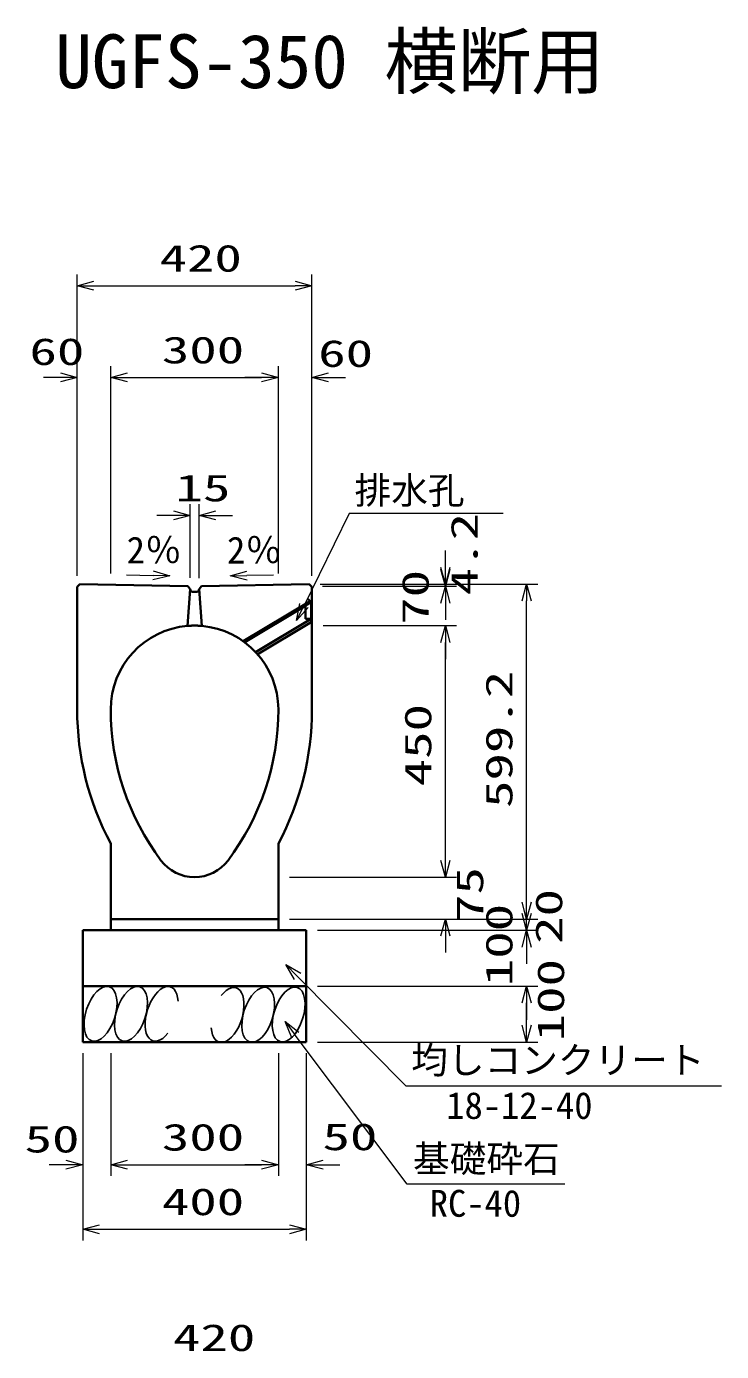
# Model space of a CAD drawing. Units: millimetres on the paper. Extents: x 15 to 1219, y 8 to 859.
# Drawn here: x 580.2 to 642.4, y 496.2 to 614.7 of the extents above; entities that cross this region are included whole.
import ezdxf
from ezdxf.enums import TextEntityAlignment as Align

# ---------------------------------------------------------------- set-up
doc = ezdxf.new("R2010")
doc.units = ezdxf.units.MM
doc.linetypes.add('DASHED', pattern=[7.5, 6, -1.5])
for name, color, linetype, lineweight in [('D-STR-DIM（寸法）', 7, 'Continuous', 13), ('D-STR-HTXT(均しCON-旗)', 7, 'Continuous', 13), ('D-STR-HTXT(基礎砕石-旗)', 7, 'Continuous', 13), ('D-STR-HTXT（WS-旗）', 7, 'Continuous', 13), ('D-STR-STRF(グリ)', 7, 'Continuous', 25), ('D-STR（構造物WS）', 1, 'Continuous', 35), ('D-STR（構造物）', 1, 'Continuous', 35)]:
    doc.layers.add(name, color=color, linetype=linetype, lineweight=lineweight)
doc.layers.add('D-STR-TXT(文字)', color=7, linetype='Continuous')
doc.styles.add('ＭＳ ゴシック', font='')
doc.styles.get('ＭＳ ゴシック').set_extended_font_data('MS Gothic')

# ---------------------------------------------------------------- blocks, each defined once
blk = doc.blocks.new('_Open30')
at = {"color": 7, "linetype": 'Continuous', "lineweight": 13}
for p, q in [((-1, 0.2679), (0, 0)), ((0, 0), (-1, -0.2679)), ((0, 0), (-1, 0))]:
    blk.add_line(p, q, dxfattribs=at)

msp = doc.modelspace()

# ---------------------------------------------------------------- linework, layer by layer
at = {"layer": 'D-STR-DIM（寸法）'}
for p, q in [((584.769, 584.29), (584.769, 592.498)), ((586.269, 591.498), (604.269, 591.498)), ((605.769, 584.29), (605.769, 592.498)), ((584.769, 565.557), (584.769, 584.29)), ((587.769, 565.747), (587.769, 584.29)), ((587.769, 565.747), (587.769, 584.29)), ((602.769, 565.752), (602.769, 584.29)), ((602.769, 565.752), (602.769, 584.29)), ((605.769, 565.557), (605.769, 584.29)), ((583.269, 583.29), (581.769, 583.29)), ((589.269, 583.29), (590.769, 583.29)), ((589.269, 583.29), (601.269, 583.29)), ((601.269, 583.29), (599.769, 583.29)), ((607.269, 583.29), (608.769, 583.29)), ((594.887, 565.357), (594.887, 571.95)), ((595.678, 565.341), (595.678, 571.95)), ((593.387, 570.95), (591.887, 570.95)), ((597.178, 570.95), (598.678, 570.95)), ((617.711, 566.302), (617.711, 567.802)), ((617.711, 566.11), (617.711, 567.61)), ((589.196, 565.634), (591.557, 565.586)), ((602.325, 565.616), (599.964, 565.569)), ((606.519, 564.802), (618.711, 564.802)), ((606.715, 564.61), (618.711, 564.61)), ((606.715, 564.61), (618.711, 564.61)), ((607.519, 564.802), (625.971, 564.802)), ((617.711, 563.11), (617.711, 561.61)), ((624.971, 536.347), (624.971, 563.302)), ((606.769, 561.097), (618.711, 561.097)), ((606.769, 561.097), (618.711, 561.097)), ((617.711, 540.097), (617.711, 559.597)), ((617.711, 559.597), (617.711, 558.097)), ((617.711, 540.097), (617.711, 541.597)), ((603.769, 538.597), (618.711, 538.597)), ((603.769, 538.597), (618.711, 538.597)), ((624.971, 536.347), (624.971, 537.847)), ((624.971, 535.347), (624.971, 536.847)), ((603.769, 534.847), (625.971, 534.847)), ((603.769, 534.847), (618.711, 534.847)), ((603.769, 534.847), (625.971, 534.847)), ((606.269, 533.847), (625.971, 533.847)), ((606.269, 533.847), (625.971, 533.847)), ((617.711, 533.347), (617.711, 531.847)), ((624.971, 532.347), (624.971, 530.847)), ((606.269, 528.847), (625.971, 528.847)), ((606.269, 528.847), (625.971, 528.847)), ((624.971, 527.347), (624.971, 525.847)), ((624.971, 525.347), (624.971, 527.347)), ((606.269, 523.847), (625.971, 523.847)), ((585.269, 522.847), (585.269, 511.88)), ((587.769, 522.847), (587.769, 511.88)), ((587.769, 522.847), (587.769, 511.88)), ((602.769, 522.847), (602.769, 511.88)), ((602.769, 522.847), (602.769, 511.88)), ((605.269, 522.847), (605.269, 511.88)), ((583.769, 512.88), (582.269, 512.88)), ((589.269, 512.88), (590.769, 512.88)), ((589.269, 512.88), (601.269, 512.88)), ((601.269, 512.88), (599.769, 512.88)), ((606.769, 512.88), (608.269, 512.88)), ((585.269, 511.88), (585.269, 506.107)), ((605.269, 511.88), (605.269, 506.107)), ((586.769, 507.107), (603.769, 507.107))]:
    msp.add_line(p, q, dxfattribs=at)
at = {"layer": 'D-STR-HTXT(均しCON-旗)'}
msp.add_lwpolyline([(642.416, 519.9), (614.209, 519.9), (604.486, 529.717)], dxfattribs=at)
at = {"layer": 'D-STR-HTXT(基礎砕石-旗)'}
msp.add_lwpolyline([(628.39, 511.15), (614.287, 511.15), (604.283, 524.476)], dxfattribs=at)
at = {"layer": 'D-STR-HTXT（WS-旗）'}
msp.add_lwpolyline([(622.896, 571.112), (609.107, 571.112), (605.066, 562.901)], dxfattribs=at)
at = {"layer": 'D-STR-STRF(グリ)'}
for centre, major_axis in [((586.863, 526.371), (0.79, 2.421)), ((589.585, 526.371), (0.79, 2.421)), ((600.973, 526.29), (-0.771, -2.427)), ((603.694, 526.311), (-0.771, -2.427))]:
    msp.add_ellipse(centre, major_axis=major_axis, ratio=0.5139, dxfattribs=at)
for centre, major_axis in [((592.325, 526.371), (0.79, 2.421)), ((598.232, 526.268), (-0.771, -2.427))]:
    msp.add_ellipse(centre, major_axis=major_axis, ratio=0.5139, start_param=5.3575563, end_param=10.3750652, dxfattribs=at)
at = {"layer": 'D-STR（構造物WS）'}
for p, q in [((605.611, 563.29), (599.628, 559.701)), ((605.194, 562.907), (605.694, 563.207)), ((605.694, 563.207), (605.446, 563.455)), ((605.694, 561.407), (605.694, 563.207)), ((599.759, 559.604), (605.194, 562.865)), ((605.194, 561.707), (605.194, 562.907)), ((605.694, 561.707), (600.735, 558.732)), ((600.864, 558.518), (605.694, 561.416)), ((605.694, 561.707), (605.194, 561.707)), ((605.39, 561.232), (605.694, 561.407))]:
    msp.add_line(p, q, dxfattribs=at)
at = {"layer": 'D-STR（構造物）'}
for p, q in [((585.019, 564.802), (584.769, 564.557)), ((584.769, 564.557), (584.769, 553.597)), ((594.658, 564.609), (585.019, 564.802)), ((594.887, 564.357), (594.644, 561.071)), ((594.887, 564.357), (594.658, 564.609)), ((595.908, 564.61), (595.677, 564.357)), ((595.677, 564.357), (595.926, 561.068)), ((595.908, 564.61), (605.519, 564.802)), ((605.519, 564.802), (605.769, 564.557)), ((605.769, 553.621), (605.769, 564.557)), ((595.137, 564.107), (595.269, 564.107)), ((595.427, 564.107), (595.269, 564.107)), ((587.769, 533.847), (587.769, 541.597)), ((602.769, 533.847), (602.769, 541.597)), ((587.769, 534.847), (602.769, 534.847)), ((585.269, 533.847), (605.269, 533.847)), ((585.269, 523.847), (585.269, 533.847)), ((605.269, 523.847), (605.269, 533.847)), ((585.269, 528.847), (605.269, 528.847)), ((585.269, 523.847), (605.269, 523.847))]:
    msp.add_line(p, q, dxfattribs=at)
for centre, radius, start, end in [((595.137, 564.357), 0.25, 180, 270), ((595.427, 564.357), 0.25, 270, 0), ((595.269, 553.597), 7.5, 94.78021, 180), ((595.269, 553.597), 7.5, 0.1851, 84.9722), ((610.269, 553.597), 25.5, 180, 208.07251), ((610.269, 553.597), 22.5, 180, 216.8699), ((580.269, 553.597), 22.5, 323.1301, 0), ((580.269, 553.597), 25.5, 331.92744, 0), ((595.269, 542.347), 3.75, 216.8699, 323.1301)]:
    msp.add_arc(centre, radius, start, end, dxfattribs=at)
at = {"layer": 'D-STR（構造物）', "linetype": 'DASHED'}
msp.add_arc((595.27, 553.58), 7.516, 84.99431, 94.78232, dxfattribs=at)

# ---------------------------------------------------------------- block references
at = {"layer": 'D-STR-DIM（寸法）', "xscale": 1.5, "yscale": 1.5}
for p, rotation in [((584.769, 591.498), 180), ((587.769, 583.29), 180), ((587.769, 583.29), 180), ((605.769, 583.29), 180), ((595.678, 570.95), 180), ((593.057, 565.556), 358.85424), ((598.464, 565.539), 181.14576), ((617.711, 564.802), 270), ((617.711, 564.61), 270), ((617.711, 564.61), 90), ((624.971, 564.802), 90), ((617.711, 561.097), 90), ((617.711, 561.097), 90), ((617.711, 538.597), 270), ((617.711, 538.597), 270), ((624.971, 534.847), 270), ((624.971, 534.847), 270), ((617.711, 534.847), 90), ((624.971, 533.847), 270), ((624.971, 533.847), 90), ((624.971, 528.847), 90), ((624.971, 528.847), 90), ((624.971, 523.847), 270), ((587.769, 512.88), 180), ((587.769, 512.88), 180), ((605.269, 512.88), 180), ((585.269, 507.107), 180)]:
    msp.add_blockref('_Open30', p, dxfattribs=dict(at, rotation=rotation))
for p in [(605.769, 591.498), (584.769, 583.29), (602.769, 583.29), (602.769, 583.29), (594.887, 570.95), (585.269, 512.88), (602.769, 512.88), (602.769, 512.88), (605.269, 507.107)]:
    msp.add_blockref('_Open30', p, dxfattribs=at)
at = {"layer": 'D-STR-HTXT(均しCON-旗)', "xscale": 1.5, "yscale": 1.5, "rotation": 134.72505}
msp.add_blockref('_Open30', (603.43, 530.782), dxfattribs=at)
at = {"layer": 'D-STR-HTXT(基礎砕石-旗)', "xscale": 1.5, "yscale": 1.5, "rotation": 126.89552}
msp.add_blockref('_Open30', (603.382, 525.676), dxfattribs=at)
at = {"layer": 'D-STR-HTXT（WS-旗）', "xscale": 1.5, "yscale": 1.5, "rotation": 243.798}
msp.add_blockref('_Open30', (604.404, 561.555), dxfattribs=at)

# ---------------------------------------------------------------- texts
at = {"layer": 'D-STR-DIM（寸法）', "style": 'ＭＳ ゴシック', "width": 1.5}
for s, p in [('420', (592.144, 592.035)), ('60', (580.504, 583.683)), ('300', (592.352, 583.827)), ('60', (606.338, 583.513)), ('15', (593.57, 571.488)), ('50', (580.071, 513.247)), ('300', (592.352, 513.418)), ('50', (606.72, 513.455)), ('400', (592.352, 507.644)), ('420', (593.343, 495.488))]:
    msp.add_text(s, height=2.405, dxfattribs=at).set_placement(p, align=Align.BOTTOM_LEFT)
for s, p in [('4.2', (621.324, 563.811)), ('70', (616.945, 561.172)), ('599.2', (624.434, 544.787)), ('450', (617.174, 546.722)), ('75', (621.82, 534.589)), ('20', (628.886, 532.629)), ('100', (624.434, 528.847)), ('100', (629.058, 523.914))]:
    msp.add_text(s, height=2.405, rotation=90, dxfattribs=at).set_placement(p, align=Align.BOTTOM_LEFT)
at = {"layer": 'D-STR-DIM（寸法）', "style": 'ＭＳ ゴシック'}
for rotation, p in [(0.01, (589.203, 565.931)), (359.99, (598.18, 565.928))]:
    msp.add_text('2％', height=2.405, rotation=rotation, dxfattribs=at).set_placement(p, align=Align.BOTTOM_LEFT)
at = {"layer": 'D-STR-HTXT(均しCON-旗)', "style": 'ＭＳ ゴシック'}
for s, p in [('均しコンクリート', (614.656, 520.31)), ('18-12-40', (617.79, 516.249))]:
    msp.add_text(s, height=2.405, dxfattribs=at).set_placement(p, align=Align.BOTTOM_LEFT)
at = {"layer": 'D-STR-HTXT(基礎砕石-旗)', "style": 'ＭＳ ゴシック'}
for s, p in [('基礎砕石', (614.822, 511.485)), ('RC-40', (616.31, 507.499))]:
    msp.add_text(s, height=2.405, dxfattribs=at).set_placement(p, align=Align.BOTTOM_LEFT)
at = {"layer": 'D-STR-HTXT（WS-旗）', "style": 'ＭＳ ゴシック'}
msp.add_text('排水孔', height=2.405, dxfattribs=at).set_placement((609.588, 571.264), align=Align.BOTTOM_LEFT)
at = {"layer": 'D-STR-TXT(文字)', "style": 'ＭＳ ゴシック'}
msp.add_text('UGFS-350 横断用', height=4.811, dxfattribs=at).set_placement((582.807, 607.726), align=Align.BOTTOM_LEFT)

doc.saveas('drawing.dxf')
